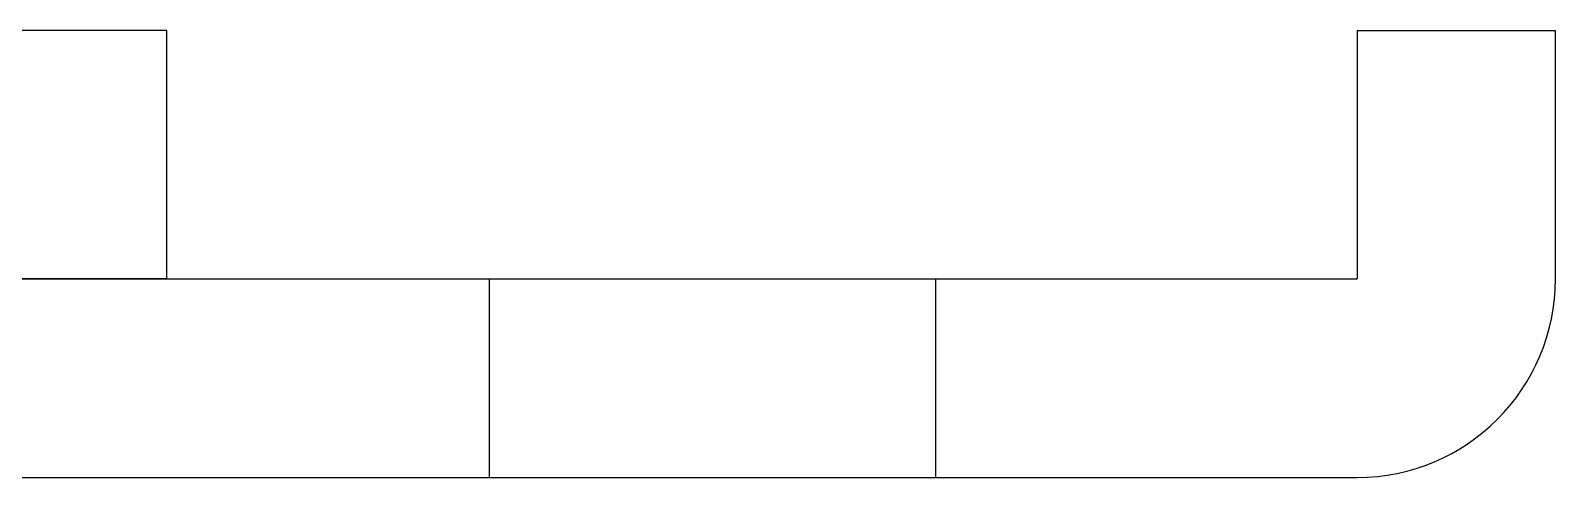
# Model space of a CAD drawing. Header units: inches. Extents: x -0.1 to 44.5, y -2.5 to 33.3.
# Drawn here: x 19.127 to 19.732, y 6.383 to 6.56 of the extents above; entities that cross this region are included whole.
import ezdxf

# ---------------------------------------------------------------- set-up
doc = ezdxf.new("R2010")
doc.units = ezdxf.units.IN
doc.header["$MEASUREMENT"] = 0
doc.layers.add('Hardware', color=52, linetype='Continuous')
doc.layers.add('Material', color=140, linetype='Continuous')

# ---------------------------------------------------------------- blocks, each defined once
blk = doc.blocks.new('NM tab side')
for p, q in [((-0.09843, 0.62992), (-0.09843, 0.70866)), ((0, 0.70866), (-0.09843, 0.70866)), ((-0.09843, 0.62992), (0, 0.62992)), ((0, 0.07874), (0, 0.62992)), ((0.07874, 0.07874), (0.07874, 0.62992)), ((0, 0.07874), (0.07874, 0.07874)), ((0, 0), (0, 0.07874)), ((0.07874, 0.07874), (0.07874, 0)), ((0.07874, 0), (0, 0))]:
    blk.add_line(p, q)
blk.add_arc((0, 0.62992), 0.07874, 0, 90)
at = {"layer": 'Material'}
for p, q in [((0, 0.4626), (0.07874, 0.4626)), ((0, 0.28543), (0.07874, 0.28543))]:
    blk.add_line(p, q, dxfattribs=at)

msp = doc.modelspace()

# ---------------------------------------------------------------- linework, layer by layer
at = {"layer": 'Hardware'}
for p, q in [((19.1808505, 6.5597472), (17.0154961, 6.5597472)), ((19.1808505, 6.461322), (19.1808505, 6.5597472)), ((19.1808505, 6.461322), (17.0154961, 6.461322))]:
    msp.add_line(p, q, dxfattribs=at)

# ---------------------------------------------------------------- block references
at = {"layer": 'Material', "rotation": 270}
msp.add_blockref('NM tab side', (19.0233702, 6.461322), dxfattribs=at)

doc.saveas('drawing.dxf')
